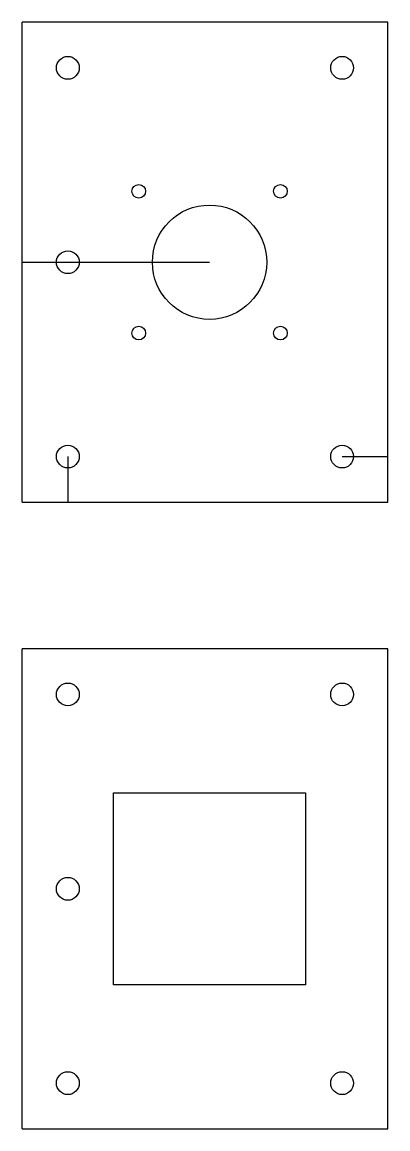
# Model space of a CAD drawing. Header units: inches. Extents: x -361 to 2602, y -61 to 1457.
# Drawn here: x 1767.4 to 1847.4, y -9.2 to 232.8 of the extents above; entities that cross this region are included whole.
import ezdxf

# ---------------------------------------------------------------- set-up
doc = ezdxf.new("R2010")
doc.units = ezdxf.units.IN
doc.header["$MEASUREMENT"] = 0

msp = doc.modelspace()

# ---------------------------------------------------------------- linework, layer by layer
for p, q in [((1767.39, 127.81), (1767.39, 232.81)), ((1847.39, 232.81), (1767.39, 232.81)), ((1847.39, 127.81), (1847.39, 232.81)), ((1767.39, 180.31), (1808.39, 180.31)), ((1777.39, 137.81), (1777.39, 127.81)), ((1837.39, 137.81), (1847.39, 137.81)), ((1767.39, 127.81), (1847.39, 127.81)), ((1767.39, -9.22), (1767.39, 95.78)), ((1847.39, 95.78), (1767.39, 95.78)), ((1847.39, -9.22), (1847.39, 95.78)), ((1787.39, 64.28), (1829.39, 64.28)), ((1787.39, 22.28), (1787.39, 64.28)), ((1829.39, 64.28), (1829.39, 22.28)), ((1829.39, 22.28), (1787.39, 22.28)), ((1767.39, -9.22), (1847.39, -9.22))]:
    msp.add_line(p, q)
for centre, radius in [((1777.39, 222.81), 2.5), ((1837.39, 222.81), 2.5), ((1792.89, 195.81), 1.5), ((1823.89, 195.81), 1.5), ((1808.39, 180.31), 12.5), ((1777.39, 180.31), 2.5), ((1792.89, 164.81), 1.5), ((1823.89, 164.81), 1.5), ((1777.39, 137.81), 2.5), ((1837.39, 137.81), 2.5), ((1777.39, 85.78), 2.5), ((1837.39, 85.78), 2.5), ((1777.39, 43.28), 2.5), ((1777.39, 0.78), 2.5), ((1837.39, 0.78), 2.5)]:
    msp.add_circle(centre, radius)

doc.saveas('drawing.dxf')
